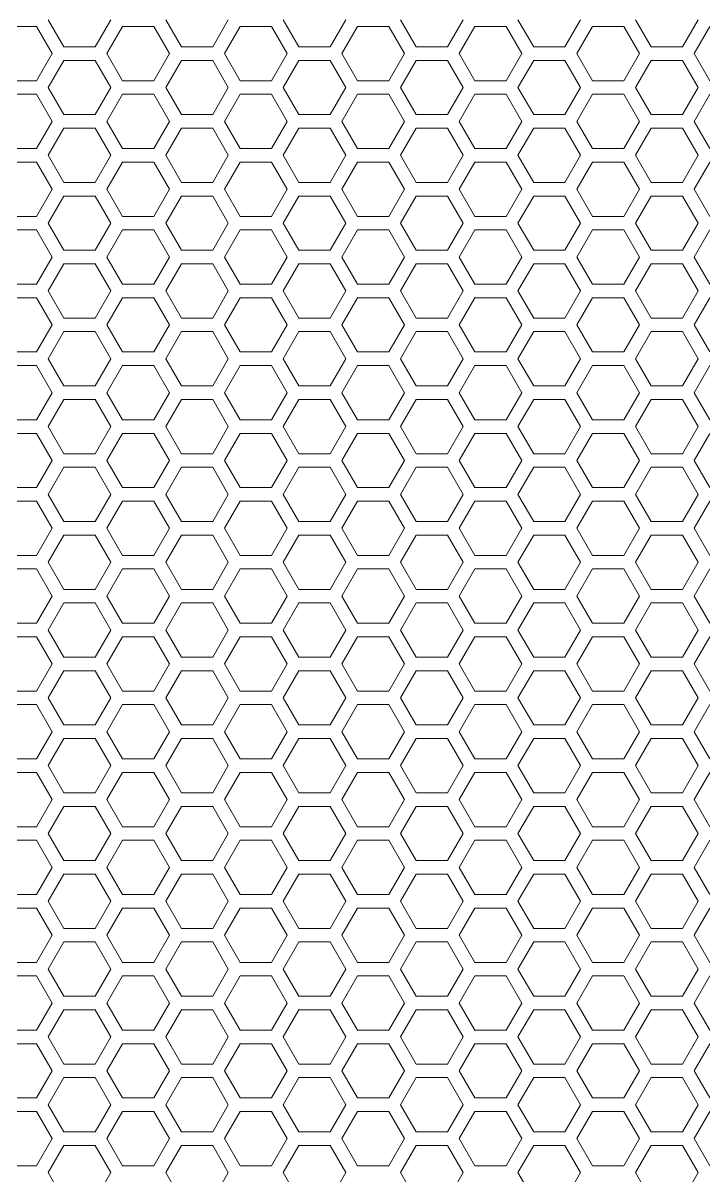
# Model space of a CAD drawing. Header units: millimetres. Extents: x 0 to 60, y -18 to 180.
# Drawn here: x 14.74 to 29.8, y 58.03 to 83.53 of the extents above; entities that cross this region are included whole.
import ezdxf

# ---------------------------------------------------------------- set-up
doc = ezdxf.new("R2010")
doc.units = ezdxf.units.MM

msp = doc.modelspace()

# ---------------------------------------------------------------- linework, layer by layer
at = {"color": 0, "lineweight": 5}
for p, q in [((15.035, 83.458), (14.342, 83.458)), ((15.381, 82.858), (15.035, 83.458)), ((15.294, 83.608), (15.641, 83.008)), ((16.334, 83.008), (16.68, 83.608)), ((16.94, 83.458), (16.593, 82.858)), ((17.633, 83.458), (16.94, 83.458)), ((17.979, 82.858), (17.633, 83.458)), ((17.892, 83.608), (18.239, 83.008)), ((18.932, 83.008), (19.278, 83.608)), ((19.538, 83.458), (19.191, 82.858)), ((20.231, 83.458), (19.538, 83.458)), ((20.577, 82.858), (20.231, 83.458)), ((20.49, 83.608), (20.837, 83.008)), ((21.53, 83.008), (21.876, 83.608)), ((22.136, 83.458), (21.789, 82.858)), ((22.829, 83.458), (22.136, 83.458)), ((23.175, 82.858), (22.829, 83.458)), ((23.088, 83.608), (23.435, 83.008)), ((24.128, 83.008), (24.474, 83.608)), ((24.734, 83.458), (24.387, 82.858)), ((25.427, 83.458), (24.734, 83.458)), ((25.773, 82.858), (25.427, 83.458)), ((25.686, 83.608), (26.033, 83.008)), ((26.726, 83.008), (27.072, 83.608)), ((27.332, 83.458), (26.985, 82.858)), ((28.025, 83.458), (27.332, 83.458)), ((28.371, 82.858), (28.025, 83.458)), ((28.284, 83.608), (28.631, 83.008)), ((29.324, 83.008), (29.67, 83.608)), ((29.93, 83.458), (29.583, 82.858)), ((15.641, 83.008), (16.334, 83.008)), ((18.239, 83.008), (18.932, 83.008)), ((20.837, 83.008), (21.53, 83.008)), ((23.435, 83.008), (24.128, 83.008)), ((26.033, 83.008), (26.726, 83.008)), ((28.631, 83.008), (29.324, 83.008)), ((15.035, 82.258), (15.381, 82.858)), ((15.641, 82.708), (15.294, 82.108)), ((16.334, 82.708), (15.641, 82.708)), ((16.68, 82.108), (16.334, 82.708)), ((16.593, 82.858), (16.94, 82.258)), ((17.633, 82.258), (17.979, 82.858)), ((18.239, 82.708), (17.892, 82.108)), ((18.932, 82.708), (18.239, 82.708)), ((19.278, 82.108), (18.932, 82.708)), ((19.191, 82.858), (19.538, 82.258)), ((20.231, 82.258), (20.577, 82.858)), ((20.837, 82.708), (20.49, 82.108)), ((21.53, 82.708), (20.837, 82.708)), ((21.876, 82.108), (21.53, 82.708)), ((21.789, 82.858), (22.136, 82.258)), ((22.829, 82.258), (23.175, 82.858)), ((23.435, 82.708), (23.088, 82.108)), ((24.128, 82.708), (23.435, 82.708)), ((24.474, 82.108), (24.128, 82.708)), ((24.387, 82.858), (24.734, 82.258)), ((25.427, 82.258), (25.773, 82.858)), ((26.033, 82.708), (25.686, 82.108)), ((26.726, 82.708), (26.033, 82.708)), ((27.072, 82.108), (26.726, 82.708)), ((26.985, 82.858), (27.332, 82.258)), ((28.025, 82.258), (28.371, 82.858)), ((28.631, 82.708), (28.284, 82.108)), ((29.324, 82.708), (28.631, 82.708)), ((29.67, 82.108), (29.324, 82.708)), ((29.583, 82.858), (29.93, 82.258)), ((14.342, 82.258), (15.035, 82.258)), ((16.94, 82.258), (17.633, 82.258)), ((19.538, 82.258), (20.231, 82.258)), ((22.136, 82.258), (22.829, 82.258)), ((24.734, 82.258), (25.427, 82.258)), ((27.332, 82.258), (28.025, 82.258)), ((15.035, 81.958), (14.342, 81.958)), ((15.381, 81.358), (15.035, 81.958)), ((15.294, 82.108), (15.641, 81.508)), ((16.334, 81.508), (16.68, 82.108)), ((16.94, 81.958), (16.593, 81.358)), ((17.633, 81.958), (16.94, 81.958)), ((17.979, 81.358), (17.633, 81.958)), ((17.892, 82.108), (18.239, 81.508)), ((18.932, 81.508), (19.278, 82.108)), ((19.538, 81.958), (19.191, 81.358)), ((20.231, 81.958), (19.538, 81.958)), ((20.577, 81.358), (20.231, 81.958)), ((20.49, 82.108), (20.837, 81.508)), ((21.53, 81.508), (21.876, 82.108)), ((22.136, 81.958), (21.789, 81.358)), ((22.829, 81.958), (22.136, 81.958)), ((23.175, 81.358), (22.829, 81.958)), ((23.088, 82.108), (23.435, 81.508)), ((24.128, 81.508), (24.474, 82.108)), ((24.734, 81.958), (24.387, 81.358)), ((25.427, 81.958), (24.734, 81.958)), ((25.773, 81.358), (25.427, 81.958)), ((25.686, 82.108), (26.033, 81.508)), ((26.726, 81.508), (27.072, 82.108)), ((27.332, 81.958), (26.985, 81.358)), ((28.025, 81.958), (27.332, 81.958)), ((28.371, 81.358), (28.025, 81.958)), ((28.284, 82.108), (28.631, 81.508)), ((29.324, 81.508), (29.67, 82.108)), ((29.93, 81.958), (29.583, 81.358)), ((15.035, 80.758), (15.381, 81.358)), ((15.641, 81.508), (16.334, 81.508)), ((16.593, 81.358), (16.94, 80.758)), ((17.633, 80.758), (17.979, 81.358)), ((18.239, 81.508), (18.932, 81.508)), ((19.191, 81.358), (19.538, 80.758)), ((20.231, 80.758), (20.577, 81.358)), ((20.837, 81.508), (21.53, 81.508)), ((21.789, 81.358), (22.136, 80.758)), ((22.829, 80.758), (23.175, 81.358)), ((23.435, 81.508), (24.128, 81.508)), ((24.387, 81.358), (24.734, 80.758)), ((25.427, 80.758), (25.773, 81.358)), ((26.033, 81.508), (26.726, 81.508)), ((26.985, 81.358), (27.332, 80.758)), ((28.025, 80.758), (28.371, 81.358)), ((28.631, 81.508), (29.324, 81.508)), ((29.583, 81.358), (29.93, 80.758)), ((15.641, 81.208), (15.294, 80.608)), ((16.334, 81.208), (15.641, 81.208)), ((16.68, 80.608), (16.334, 81.208)), ((18.239, 81.208), (17.892, 80.608)), ((18.932, 81.208), (18.239, 81.208)), ((19.278, 80.608), (18.932, 81.208)), ((20.837, 81.208), (20.49, 80.608)), ((21.53, 81.208), (20.837, 81.208)), ((21.876, 80.608), (21.53, 81.208)), ((23.435, 81.208), (23.088, 80.608)), ((24.128, 81.208), (23.435, 81.208)), ((24.474, 80.608), (24.128, 81.208)), ((26.033, 81.208), (25.686, 80.608)), ((26.726, 81.208), (26.033, 81.208)), ((27.072, 80.608), (26.726, 81.208)), ((28.631, 81.208), (28.284, 80.608)), ((29.324, 81.208), (28.631, 81.208)), ((29.67, 80.608), (29.324, 81.208)), ((14.342, 80.758), (15.035, 80.758)), ((15.294, 80.608), (15.641, 80.008)), ((16.334, 80.008), (16.68, 80.608)), ((16.94, 80.758), (17.633, 80.758)), ((17.892, 80.608), (18.239, 80.008)), ((18.932, 80.008), (19.278, 80.608)), ((19.538, 80.758), (20.231, 80.758)), ((20.49, 80.608), (20.837, 80.008)), ((21.53, 80.008), (21.876, 80.608)), ((22.136, 80.758), (22.829, 80.758)), ((23.088, 80.608), (23.435, 80.008)), ((24.128, 80.008), (24.474, 80.608)), ((24.734, 80.758), (25.427, 80.758)), ((25.686, 80.608), (26.033, 80.008)), ((26.726, 80.008), (27.072, 80.608)), ((27.332, 80.758), (28.025, 80.758)), ((28.284, 80.608), (28.631, 80.008)), ((29.324, 80.008), (29.67, 80.608)), ((15.035, 80.458), (14.342, 80.458)), ((15.381, 79.858), (15.035, 80.458)), ((16.94, 80.458), (16.593, 79.858)), ((17.633, 80.458), (16.94, 80.458)), ((17.979, 79.858), (17.633, 80.458)), ((19.538, 80.458), (19.191, 79.858)), ((20.231, 80.458), (19.538, 80.458)), ((20.577, 79.858), (20.231, 80.458)), ((22.136, 80.458), (21.789, 79.858)), ((22.829, 80.458), (22.136, 80.458)), ((23.175, 79.858), (22.829, 80.458)), ((24.734, 80.458), (24.387, 79.858)), ((25.427, 80.458), (24.734, 80.458)), ((25.773, 79.858), (25.427, 80.458)), ((27.332, 80.458), (26.985, 79.858)), ((28.025, 80.458), (27.332, 80.458)), ((28.371, 79.858), (28.025, 80.458)), ((29.93, 80.458), (29.583, 79.858)), ((15.035, 79.258), (15.381, 79.858)), ((15.641, 80.008), (16.334, 80.008)), ((16.593, 79.858), (16.94, 79.258)), ((17.633, 79.258), (17.979, 79.858)), ((18.239, 80.008), (18.932, 80.008)), ((19.191, 79.858), (19.538, 79.258)), ((20.231, 79.258), (20.577, 79.858)), ((20.837, 80.008), (21.53, 80.008)), ((21.789, 79.858), (22.136, 79.258)), ((22.829, 79.258), (23.175, 79.858)), ((23.435, 80.008), (24.128, 80.008)), ((24.387, 79.858), (24.734, 79.258)), ((25.427, 79.258), (25.773, 79.858)), ((26.033, 80.008), (26.726, 80.008)), ((26.985, 79.858), (27.332, 79.258)), ((28.025, 79.258), (28.371, 79.858)), ((28.631, 80.008), (29.324, 80.008)), ((29.583, 79.858), (29.93, 79.258)), ((15.641, 79.708), (15.294, 79.108)), ((16.334, 79.708), (15.641, 79.708)), ((16.68, 79.108), (16.334, 79.708)), ((18.239, 79.708), (17.892, 79.108)), ((18.932, 79.708), (18.239, 79.708)), ((19.278, 79.108), (18.932, 79.708)), ((20.837, 79.708), (20.49, 79.108)), ((21.53, 79.708), (20.837, 79.708)), ((21.876, 79.108), (21.53, 79.708)), ((23.435, 79.708), (23.088, 79.108)), ((24.128, 79.708), (23.435, 79.708)), ((24.474, 79.108), (24.128, 79.708)), ((26.033, 79.708), (25.686, 79.108)), ((26.726, 79.708), (26.033, 79.708)), ((27.072, 79.108), (26.726, 79.708)), ((28.631, 79.708), (28.284, 79.108)), ((29.324, 79.708), (28.631, 79.708)), ((29.67, 79.108), (29.324, 79.708)), ((14.342, 79.258), (15.035, 79.258)), ((15.294, 79.108), (15.641, 78.508)), ((16.334, 78.508), (16.68, 79.108)), ((16.94, 79.258), (17.633, 79.258)), ((17.892, 79.108), (18.239, 78.508)), ((18.932, 78.508), (19.278, 79.108)), ((19.538, 79.258), (20.231, 79.258)), ((20.49, 79.108), (20.837, 78.508)), ((21.53, 78.508), (21.876, 79.108)), ((22.136, 79.258), (22.829, 79.258)), ((23.088, 79.108), (23.435, 78.508)), ((24.128, 78.508), (24.474, 79.108)), ((24.734, 79.258), (25.427, 79.258)), ((25.686, 79.108), (26.033, 78.508)), ((26.726, 78.508), (27.072, 79.108)), ((27.332, 79.258), (28.025, 79.258)), ((28.284, 79.108), (28.631, 78.508)), ((29.324, 78.508), (29.67, 79.108)), ((15.035, 78.958), (14.342, 78.958)), ((15.381, 78.358), (15.035, 78.958)), ((16.94, 78.958), (16.593, 78.358)), ((17.633, 78.958), (16.94, 78.958)), ((17.979, 78.358), (17.633, 78.958)), ((19.538, 78.958), (19.191, 78.358)), ((20.231, 78.958), (19.538, 78.958)), ((20.577, 78.358), (20.231, 78.958)), ((22.136, 78.958), (21.789, 78.358)), ((22.829, 78.958), (22.136, 78.958)), ((23.175, 78.358), (22.829, 78.958)), ((24.734, 78.958), (24.387, 78.358)), ((25.427, 78.958), (24.734, 78.958)), ((25.773, 78.358), (25.427, 78.958)), ((27.332, 78.958), (26.985, 78.358)), ((28.025, 78.958), (27.332, 78.958)), ((28.371, 78.358), (28.025, 78.958)), ((29.93, 78.958), (29.583, 78.358)), ((15.035, 77.758), (15.381, 78.358)), ((15.641, 78.508), (16.334, 78.508)), ((16.593, 78.358), (16.94, 77.758)), ((17.633, 77.758), (17.979, 78.358)), ((18.239, 78.508), (18.932, 78.508)), ((19.191, 78.358), (19.538, 77.758)), ((20.231, 77.758), (20.577, 78.358)), ((20.837, 78.508), (21.53, 78.508)), ((21.789, 78.358), (22.136, 77.758)), ((22.829, 77.758), (23.175, 78.358)), ((23.435, 78.508), (24.128, 78.508)), ((24.387, 78.358), (24.734, 77.758)), ((25.427, 77.758), (25.773, 78.358)), ((26.033, 78.508), (26.726, 78.508)), ((26.985, 78.358), (27.332, 77.758)), ((28.025, 77.758), (28.371, 78.358)), ((28.631, 78.508), (29.324, 78.508)), ((29.583, 78.358), (29.93, 77.758)), ((15.641, 78.208), (15.294, 77.608)), ((16.334, 78.208), (15.641, 78.208)), ((16.68, 77.608), (16.334, 78.208)), ((18.239, 78.208), (17.892, 77.608)), ((18.932, 78.208), (18.239, 78.208)), ((19.278, 77.608), (18.932, 78.208)), ((20.837, 78.208), (20.49, 77.608)), ((21.53, 78.208), (20.837, 78.208)), ((21.876, 77.608), (21.53, 78.208)), ((23.435, 78.208), (23.088, 77.608)), ((24.128, 78.208), (23.435, 78.208)), ((24.474, 77.608), (24.128, 78.208)), ((26.033, 78.208), (25.686, 77.608)), ((26.726, 78.208), (26.033, 78.208)), ((27.072, 77.608), (26.726, 78.208)), ((28.631, 78.208), (28.284, 77.608)), ((29.324, 78.208), (28.631, 78.208)), ((29.67, 77.608), (29.324, 78.208)), ((14.342, 77.758), (15.035, 77.758)), ((15.294, 77.608), (15.641, 77.008)), ((16.334, 77.008), (16.68, 77.608)), ((16.94, 77.758), (17.633, 77.758)), ((17.892, 77.608), (18.239, 77.008)), ((18.932, 77.008), (19.278, 77.608)), ((19.538, 77.758), (20.231, 77.758)), ((20.49, 77.608), (20.837, 77.008)), ((21.53, 77.008), (21.876, 77.608)), ((22.136, 77.758), (22.829, 77.758)), ((23.088, 77.608), (23.435, 77.008)), ((24.128, 77.008), (24.474, 77.608)), ((24.734, 77.758), (25.427, 77.758)), ((25.686, 77.608), (26.033, 77.008)), ((26.726, 77.008), (27.072, 77.608)), ((27.332, 77.758), (28.025, 77.758)), ((28.284, 77.608), (28.631, 77.008)), ((29.324, 77.008), (29.67, 77.608)), ((15.035, 77.458), (14.342, 77.458)), ((15.381, 76.858), (15.035, 77.458)), ((16.94, 77.458), (16.593, 76.858)), ((17.633, 77.458), (16.94, 77.458)), ((17.979, 76.858), (17.633, 77.458)), ((19.538, 77.458), (19.191, 76.858)), ((20.231, 77.458), (19.538, 77.458)), ((20.577, 76.858), (20.231, 77.458)), ((22.136, 77.458), (21.789, 76.858)), ((22.829, 77.458), (22.136, 77.458)), ((23.175, 76.858), (22.829, 77.458)), ((24.734, 77.458), (24.387, 76.858)), ((25.427, 77.458), (24.734, 77.458)), ((25.773, 76.858), (25.427, 77.458)), ((27.332, 77.458), (26.985, 76.858)), ((28.025, 77.458), (27.332, 77.458)), ((28.371, 76.858), (28.025, 77.458)), ((29.93, 77.458), (29.583, 76.858)), ((15.035, 76.258), (15.381, 76.858)), ((15.641, 77.008), (16.334, 77.008)), ((16.593, 76.858), (16.94, 76.258)), ((17.633, 76.258), (17.979, 76.858)), ((18.239, 77.008), (18.932, 77.008)), ((19.191, 76.858), (19.538, 76.258)), ((20.231, 76.258), (20.577, 76.858)), ((20.837, 77.008), (21.53, 77.008)), ((21.789, 76.858), (22.136, 76.258)), ((22.829, 76.258), (23.175, 76.858)), ((23.435, 77.008), (24.128, 77.008)), ((24.387, 76.858), (24.734, 76.258)), ((25.427, 76.258), (25.773, 76.858)), ((26.033, 77.008), (26.726, 77.008)), ((26.985, 76.858), (27.332, 76.258)), ((28.025, 76.258), (28.371, 76.858)), ((28.631, 77.008), (29.324, 77.008)), ((29.583, 76.858), (29.93, 76.258)), ((15.641, 76.708), (15.294, 76.108)), ((16.334, 76.708), (15.641, 76.708)), ((16.68, 76.108), (16.334, 76.708)), ((18.239, 76.708), (17.892, 76.108)), ((18.932, 76.708), (18.239, 76.708)), ((19.278, 76.108), (18.932, 76.708)), ((20.837, 76.708), (20.49, 76.108)), ((21.53, 76.708), (20.837, 76.708)), ((21.876, 76.108), (21.53, 76.708)), ((23.435, 76.708), (23.088, 76.108)), ((24.128, 76.708), (23.435, 76.708)), ((24.474, 76.108), (24.128, 76.708)), ((26.033, 76.708), (25.686, 76.108)), ((26.726, 76.708), (26.033, 76.708)), ((27.072, 76.108), (26.726, 76.708)), ((28.631, 76.708), (28.284, 76.108)), ((29.324, 76.708), (28.631, 76.708)), ((29.67, 76.108), (29.324, 76.708)), ((14.342, 76.258), (15.035, 76.258)), ((16.94, 76.258), (17.633, 76.258)), ((19.538, 76.258), (20.231, 76.258)), ((22.136, 76.258), (22.829, 76.258)), ((24.734, 76.258), (25.427, 76.258)), ((27.332, 76.258), (28.025, 76.258)), ((15.294, 76.108), (15.641, 75.508)), ((16.334, 75.508), (16.68, 76.108)), ((17.892, 76.108), (18.239, 75.508)), ((18.932, 75.508), (19.278, 76.108)), ((20.49, 76.108), (20.837, 75.508)), ((21.53, 75.508), (21.876, 76.108)), ((23.088, 76.108), (23.435, 75.508)), ((24.128, 75.508), (24.474, 76.108)), ((25.686, 76.108), (26.033, 75.508)), ((26.726, 75.508), (27.072, 76.108)), ((28.284, 76.108), (28.631, 75.508)), ((29.324, 75.508), (29.67, 76.108)), ((15.035, 75.958), (14.342, 75.958)), ((15.381, 75.358), (15.035, 75.958)), ((16.94, 75.958), (16.593, 75.358)), ((17.633, 75.958), (16.94, 75.958)), ((17.979, 75.358), (17.633, 75.958)), ((19.538, 75.958), (19.191, 75.358)), ((20.231, 75.958), (19.538, 75.958)), ((20.577, 75.358), (20.231, 75.958)), ((22.136, 75.958), (21.789, 75.358)), ((22.829, 75.958), (22.136, 75.958)), ((23.175, 75.358), (22.829, 75.958)), ((24.734, 75.958), (24.387, 75.358)), ((25.427, 75.958), (24.734, 75.958)), ((25.773, 75.358), (25.427, 75.958)), ((27.332, 75.958), (26.985, 75.358)), ((28.025, 75.958), (27.332, 75.958)), ((28.371, 75.358), (28.025, 75.958)), ((29.93, 75.958), (29.583, 75.358)), ((15.641, 75.508), (16.334, 75.508)), ((18.239, 75.508), (18.932, 75.508)), ((20.837, 75.508), (21.53, 75.508)), ((23.435, 75.508), (24.128, 75.508)), ((26.033, 75.508), (26.726, 75.508)), ((28.631, 75.508), (29.324, 75.508)), ((15.035, 74.758), (15.381, 75.358)), ((16.593, 75.358), (16.94, 74.758)), ((17.633, 74.758), (17.979, 75.358)), ((19.191, 75.358), (19.538, 74.758)), ((20.231, 74.758), (20.577, 75.358)), ((21.789, 75.358), (22.136, 74.758)), ((22.829, 74.758), (23.175, 75.358)), ((24.387, 75.358), (24.734, 74.758)), ((25.427, 74.758), (25.773, 75.358)), ((26.985, 75.358), (27.332, 74.758)), ((28.025, 74.758), (28.371, 75.358)), ((29.583, 75.358), (29.93, 74.758)), ((15.641, 75.208), (15.294, 74.608)), ((16.334, 75.208), (15.641, 75.208)), ((16.68, 74.608), (16.334, 75.208)), ((18.239, 75.208), (17.892, 74.608)), ((18.932, 75.208), (18.239, 75.208)), ((19.278, 74.608), (18.932, 75.208)), ((20.837, 75.208), (20.49, 74.608)), ((21.53, 75.208), (20.837, 75.208)), ((21.876, 74.608), (21.53, 75.208)), ((23.435, 75.208), (23.088, 74.608)), ((24.128, 75.208), (23.435, 75.208)), ((24.474, 74.608), (24.128, 75.208)), ((26.033, 75.208), (25.686, 74.608)), ((26.726, 75.208), (26.033, 75.208)), ((27.072, 74.608), (26.726, 75.208)), ((28.631, 75.208), (28.284, 74.608)), ((29.324, 75.208), (28.631, 75.208)), ((29.67, 74.608), (29.324, 75.208)), ((14.342, 74.758), (15.035, 74.758)), ((16.94, 74.758), (17.633, 74.758)), ((19.538, 74.758), (20.231, 74.758)), ((22.136, 74.758), (22.829, 74.758)), ((24.734, 74.758), (25.427, 74.758)), ((27.332, 74.758), (28.025, 74.758)), ((15.294, 74.608), (15.641, 74.008)), ((16.334, 74.008), (16.68, 74.608)), ((17.892, 74.608), (18.239, 74.008)), ((18.932, 74.008), (19.278, 74.608)), ((20.49, 74.608), (20.837, 74.008)), ((21.53, 74.008), (21.876, 74.608)), ((23.088, 74.608), (23.435, 74.008)), ((24.128, 74.008), (24.474, 74.608)), ((25.686, 74.608), (26.033, 74.008)), ((26.726, 74.008), (27.072, 74.608)), ((28.284, 74.608), (28.631, 74.008)), ((29.324, 74.008), (29.67, 74.608)), ((15.035, 74.458), (14.342, 74.458)), ((15.381, 73.858), (15.035, 74.458)), ((16.94, 74.458), (16.593, 73.858)), ((17.633, 74.458), (16.94, 74.458)), ((17.979, 73.858), (17.633, 74.458)), ((19.538, 74.458), (19.191, 73.858)), ((20.231, 74.458), (19.538, 74.458)), ((20.577, 73.858), (20.231, 74.458)), ((22.136, 74.458), (21.789, 73.858)), ((22.829, 74.458), (22.136, 74.458)), ((23.175, 73.858), (22.829, 74.458)), ((24.734, 74.458), (24.387, 73.858)), ((25.427, 74.458), (24.734, 74.458)), ((25.773, 73.858), (25.427, 74.458)), ((27.332, 74.458), (26.985, 73.858)), ((28.025, 74.458), (27.332, 74.458)), ((28.371, 73.858), (28.025, 74.458)), ((29.93, 74.458), (29.583, 73.858)), ((15.641, 74.008), (16.334, 74.008)), ((18.239, 74.008), (18.932, 74.008)), ((20.837, 74.008), (21.53, 74.008)), ((23.435, 74.008), (24.128, 74.008)), ((26.033, 74.008), (26.726, 74.008)), ((28.631, 74.008), (29.324, 74.008)), ((15.035, 73.258), (15.381, 73.858)), ((15.641, 73.708), (15.294, 73.108)), ((16.334, 73.708), (15.641, 73.708)), ((16.68, 73.108), (16.334, 73.708)), ((16.593, 73.858), (16.94, 73.258)), ((17.633, 73.258), (17.979, 73.858)), ((18.239, 73.708), (17.892, 73.108)), ((18.932, 73.708), (18.239, 73.708)), ((19.278, 73.108), (18.932, 73.708)), ((19.191, 73.858), (19.538, 73.258)), ((20.231, 73.258), (20.577, 73.858)), ((20.837, 73.708), (20.49, 73.108)), ((21.53, 73.708), (20.837, 73.708)), ((21.876, 73.108), (21.53, 73.708)), ((21.789, 73.858), (22.136, 73.258)), ((22.829, 73.258), (23.175, 73.858)), ((23.435, 73.708), (23.088, 73.108)), ((24.128, 73.708), (23.435, 73.708)), ((24.474, 73.108), (24.128, 73.708)), ((24.387, 73.858), (24.734, 73.258)), ((25.427, 73.258), (25.773, 73.858)), ((26.033, 73.708), (25.686, 73.108)), ((26.726, 73.708), (26.033, 73.708)), ((27.072, 73.108), (26.726, 73.708)), ((26.985, 73.858), (27.332, 73.258)), ((28.025, 73.258), (28.371, 73.858)), ((28.631, 73.708), (28.284, 73.108)), ((29.324, 73.708), (28.631, 73.708)), ((29.67, 73.108), (29.324, 73.708)), ((29.583, 73.858), (29.93, 73.258)), ((14.342, 73.258), (15.035, 73.258)), ((16.94, 73.258), (17.633, 73.258)), ((19.538, 73.258), (20.231, 73.258)), ((22.136, 73.258), (22.829, 73.258)), ((24.734, 73.258), (25.427, 73.258)), ((27.332, 73.258), (28.025, 73.258)), ((15.035, 72.958), (14.342, 72.958)), ((15.381, 72.358), (15.035, 72.958)), ((15.294, 73.108), (15.641, 72.508)), ((16.334, 72.508), (16.68, 73.108)), ((16.94, 72.958), (16.593, 72.358)), ((17.633, 72.958), (16.94, 72.958)), ((17.979, 72.358), (17.633, 72.958)), ((17.892, 73.108), (18.239, 72.508)), ((18.932, 72.508), (19.278, 73.108)), ((19.538, 72.958), (19.191, 72.358)), ((20.231, 72.958), (19.538, 72.958)), ((20.577, 72.358), (20.231, 72.958)), ((20.49, 73.108), (20.837, 72.508)), ((21.53, 72.508), (21.876, 73.108)), ((22.136, 72.958), (21.789, 72.358)), ((22.829, 72.958), (22.136, 72.958)), ((23.175, 72.358), (22.829, 72.958)), ((23.088, 73.108), (23.435, 72.508)), ((24.128, 72.508), (24.474, 73.108)), ((24.734, 72.958), (24.387, 72.358)), ((25.427, 72.958), (24.734, 72.958)), ((25.773, 72.358), (25.427, 72.958)), ((25.686, 73.108), (26.033, 72.508)), ((26.726, 72.508), (27.072, 73.108)), ((27.332, 72.958), (26.985, 72.358)), ((28.025, 72.958), (27.332, 72.958)), ((28.371, 72.358), (28.025, 72.958)), ((28.284, 73.108), (28.631, 72.508)), ((29.324, 72.508), (29.67, 73.108)), ((29.93, 72.958), (29.583, 72.358)), ((15.641, 72.508), (16.334, 72.508)), ((18.239, 72.508), (18.932, 72.508)), ((20.837, 72.508), (21.53, 72.508)), ((23.435, 72.508), (24.128, 72.508)), ((26.033, 72.508), (26.726, 72.508)), ((28.631, 72.508), (29.324, 72.508)), ((15.035, 71.758), (15.381, 72.358)), ((15.641, 72.208), (15.294, 71.608)), ((16.334, 72.208), (15.641, 72.208)), ((16.68, 71.608), (16.334, 72.208)), ((16.593, 72.358), (16.94, 71.758)), ((17.633, 71.758), (17.979, 72.358)), ((18.239, 72.208), (17.892, 71.608)), ((18.932, 72.208), (18.239, 72.208)), ((19.278, 71.608), (18.932, 72.208)), ((19.191, 72.358), (19.538, 71.758)), ((20.231, 71.758), (20.577, 72.358)), ((20.837, 72.208), (20.49, 71.608)), ((21.53, 72.208), (20.837, 72.208)), ((21.876, 71.608), (21.53, 72.208)), ((21.789, 72.358), (22.136, 71.758)), ((22.829, 71.758), (23.175, 72.358)), ((23.435, 72.208), (23.088, 71.608)), ((24.128, 72.208), (23.435, 72.208)), ((24.474, 71.608), (24.128, 72.208)), ((24.387, 72.358), (24.734, 71.758)), ((25.427, 71.758), (25.773, 72.358)), ((26.033, 72.208), (25.686, 71.608)), ((26.726, 72.208), (26.033, 72.208)), ((27.072, 71.608), (26.726, 72.208)), ((26.985, 72.358), (27.332, 71.758)), ((28.025, 71.758), (28.371, 72.358)), ((28.631, 72.208), (28.284, 71.608)), ((29.324, 72.208), (28.631, 72.208)), ((29.67, 71.608), (29.324, 72.208)), ((29.583, 72.358), (29.93, 71.758)), ((14.342, 71.758), (15.035, 71.758)), ((16.94, 71.758), (17.633, 71.758)), ((19.538, 71.758), (20.231, 71.758)), ((22.136, 71.758), (22.829, 71.758)), ((24.734, 71.758), (25.427, 71.758)), ((27.332, 71.758), (28.025, 71.758)), ((15.035, 71.458), (14.342, 71.458)), ((15.381, 70.858), (15.035, 71.458)), ((15.294, 71.608), (15.641, 71.008)), ((16.334, 71.008), (16.68, 71.608)), ((16.94, 71.458), (16.593, 70.858)), ((17.633, 71.458), (16.94, 71.458)), ((17.979, 70.858), (17.633, 71.458)), ((17.892, 71.608), (18.239, 71.008)), ((18.932, 71.008), (19.278, 71.608)), ((19.538, 71.458), (19.191, 70.858)), ((20.231, 71.458), (19.538, 71.458)), ((20.577, 70.858), (20.231, 71.458)), ((20.49, 71.608), (20.837, 71.008)), ((21.53, 71.008), (21.876, 71.608)), ((22.136, 71.458), (21.789, 70.858)), ((22.829, 71.458), (22.136, 71.458)), ((23.175, 70.858), (22.829, 71.458)), ((23.088, 71.608), (23.435, 71.008)), ((24.128, 71.008), (24.474, 71.608)), ((24.734, 71.458), (24.387, 70.858)), ((25.427, 71.458), (24.734, 71.458)), ((25.773, 70.858), (25.427, 71.458)), ((25.686, 71.608), (26.033, 71.008)), ((26.726, 71.008), (27.072, 71.608)), ((27.332, 71.458), (26.985, 70.858)), ((28.025, 71.458), (27.332, 71.458)), ((28.371, 70.858), (28.025, 71.458)), ((28.284, 71.608), (28.631, 71.008)), ((29.324, 71.008), (29.67, 71.608)), ((29.93, 71.458), (29.583, 70.858)), ((15.641, 71.008), (16.334, 71.008)), ((18.239, 71.008), (18.932, 71.008)), ((20.837, 71.008), (21.53, 71.008)), ((23.435, 71.008), (24.128, 71.008)), ((26.033, 71.008), (26.726, 71.008)), ((28.631, 71.008), (29.324, 71.008)), ((15.035, 70.258), (15.381, 70.858)), ((15.641, 70.708), (15.294, 70.108)), ((16.334, 70.708), (15.641, 70.708)), ((16.68, 70.108), (16.334, 70.708)), ((16.593, 70.858), (16.94, 70.258)), ((17.633, 70.258), (17.979, 70.858)), ((18.239, 70.708), (17.892, 70.108)), ((18.932, 70.708), (18.239, 70.708)), ((19.278, 70.108), (18.932, 70.708)), ((19.191, 70.858), (19.538, 70.258)), ((20.231, 70.258), (20.577, 70.858)), ((20.837, 70.708), (20.49, 70.108)), ((21.53, 70.708), (20.837, 70.708)), ((21.876, 70.108), (21.53, 70.708)), ((21.789, 70.858), (22.136, 70.258)), ((22.829, 70.258), (23.175, 70.858)), ((23.435, 70.708), (23.088, 70.108)), ((24.128, 70.708), (23.435, 70.708)), ((24.474, 70.108), (24.128, 70.708)), ((24.387, 70.858), (24.734, 70.258)), ((25.427, 70.258), (25.773, 70.858)), ((26.033, 70.708), (25.686, 70.108)), ((26.726, 70.708), (26.033, 70.708)), ((27.072, 70.108), (26.726, 70.708)), ((26.985, 70.858), (27.332, 70.258)), ((28.025, 70.258), (28.371, 70.858)), ((28.631, 70.708), (28.284, 70.108)), ((29.324, 70.708), (28.631, 70.708)), ((29.67, 70.108), (29.324, 70.708)), ((29.583, 70.858), (29.93, 70.258)), ((14.342, 70.258), (15.035, 70.258)), ((16.94, 70.258), (17.633, 70.258)), ((19.538, 70.258), (20.231, 70.258)), ((22.136, 70.258), (22.829, 70.258)), ((24.734, 70.258), (25.427, 70.258)), ((27.332, 70.258), (28.025, 70.258)), ((15.035, 69.958), (14.342, 69.958)), ((15.381, 69.358), (15.035, 69.958)), ((15.294, 70.108), (15.641, 69.508)), ((16.334, 69.508), (16.68, 70.108)), ((16.94, 69.958), (16.593, 69.358)), ((17.633, 69.958), (16.94, 69.958)), ((17.979, 69.358), (17.633, 69.958)), ((17.892, 70.108), (18.239, 69.508)), ((18.932, 69.508), (19.278, 70.108)), ((19.538, 69.958), (19.191, 69.358)), ((20.231, 69.958), (19.538, 69.958)), ((20.577, 69.358), (20.231, 69.958)), ((20.49, 70.108), (20.837, 69.508)), ((21.53, 69.508), (21.876, 70.108)), ((22.136, 69.958), (21.789, 69.358)), ((22.829, 69.958), (22.136, 69.958)), ((23.175, 69.358), (22.829, 69.958)), ((23.088, 70.108), (23.435, 69.508)), ((24.128, 69.508), (24.474, 70.108)), ((24.734, 69.958), (24.387, 69.358)), ((25.427, 69.958), (24.734, 69.958)), ((25.773, 69.358), (25.427, 69.958)), ((25.686, 70.108), (26.033, 69.508)), ((26.726, 69.508), (27.072, 70.108)), ((27.332, 69.958), (26.985, 69.358)), ((28.025, 69.958), (27.332, 69.958)), ((28.371, 69.358), (28.025, 69.958)), ((28.284, 70.108), (28.631, 69.508)), ((29.324, 69.508), (29.67, 70.108)), ((29.93, 69.958), (29.583, 69.358)), ((15.641, 69.508), (16.334, 69.508)), ((18.239, 69.508), (18.932, 69.508)), ((20.837, 69.508), (21.53, 69.508)), ((23.435, 69.508), (24.128, 69.508)), ((26.033, 69.508), (26.726, 69.508)), ((28.631, 69.508), (29.324, 69.508)), ((15.035, 68.758), (15.381, 69.358)), ((15.641, 69.208), (15.294, 68.608)), ((16.334, 69.208), (15.641, 69.208)), ((16.68, 68.608), (16.334, 69.208)), ((16.593, 69.358), (16.94, 68.758)), ((17.633, 68.758), (17.979, 69.358)), ((18.239, 69.208), (17.892, 68.608)), ((18.932, 69.208), (18.239, 69.208)), ((19.278, 68.608), (18.932, 69.208)), ((19.191, 69.358), (19.538, 68.758)), ((20.231, 68.758), (20.577, 69.358)), ((20.837, 69.208), (20.49, 68.608)), ((21.53, 69.208), (20.837, 69.208)), ((21.876, 68.608), (21.53, 69.208)), ((21.789, 69.358), (22.136, 68.758)), ((22.829, 68.758), (23.175, 69.358)), ((23.435, 69.208), (23.088, 68.608)), ((24.128, 69.208), (23.435, 69.208)), ((24.474, 68.608), (24.128, 69.208)), ((24.387, 69.358), (24.734, 68.758)), ((25.427, 68.758), (25.773, 69.358)), ((26.033, 69.208), (25.686, 68.608)), ((26.726, 69.208), (26.033, 69.208)), ((27.072, 68.608), (26.726, 69.208)), ((26.985, 69.358), (27.332, 68.758)), ((28.025, 68.758), (28.371, 69.358)), ((28.631, 69.208), (28.284, 68.608)), ((29.324, 69.208), (28.631, 69.208)), ((29.67, 68.608), (29.324, 69.208)), ((29.583, 69.358), (29.93, 68.758)), ((14.342, 68.758), (15.035, 68.758)), ((15.294, 68.608), (15.641, 68.008)), ((16.334, 68.008), (16.68, 68.608)), ((16.94, 68.758), (17.633, 68.758)), ((17.892, 68.608), (18.239, 68.008)), ((18.932, 68.008), (19.278, 68.608)), ((19.538, 68.758), (20.231, 68.758)), ((20.49, 68.608), (20.837, 68.008)), ((21.53, 68.008), (21.876, 68.608)), ((22.136, 68.758), (22.829, 68.758)), ((23.088, 68.608), (23.435, 68.008)), ((24.128, 68.008), (24.474, 68.608)), ((24.734, 68.758), (25.427, 68.758)), ((25.686, 68.608), (26.033, 68.008)), ((26.726, 68.008), (27.072, 68.608)), ((27.332, 68.758), (28.025, 68.758)), ((28.284, 68.608), (28.631, 68.008)), ((29.324, 68.008), (29.67, 68.608)), ((15.035, 68.458), (14.342, 68.458)), ((15.381, 67.858), (15.035, 68.458)), ((16.94, 68.458), (16.593, 67.858)), ((17.633, 68.458), (16.94, 68.458)), ((17.979, 67.858), (17.633, 68.458)), ((19.538, 68.458), (19.191, 67.858)), ((20.231, 68.458), (19.538, 68.458)), ((20.577, 67.858), (20.231, 68.458)), ((22.136, 68.458), (21.789, 67.858)), ((22.829, 68.458), (22.136, 68.458)), ((23.175, 67.858), (22.829, 68.458)), ((24.734, 68.458), (24.387, 67.858)), ((25.427, 68.458), (24.734, 68.458)), ((25.773, 67.858), (25.427, 68.458)), ((27.332, 68.458), (26.985, 67.858)), ((28.025, 68.458), (27.332, 68.458)), ((28.371, 67.858), (28.025, 68.458)), ((29.93, 68.458), (29.583, 67.858)), ((15.035, 67.258), (15.381, 67.858)), ((15.641, 68.008), (16.334, 68.008)), ((16.593, 67.858), (16.94, 67.258)), ((17.633, 67.258), (17.979, 67.858)), ((18.239, 68.008), (18.932, 68.008)), ((19.191, 67.858), (19.538, 67.258)), ((20.231, 67.258), (20.577, 67.858)), ((20.837, 68.008), (21.53, 68.008)), ((21.789, 67.858), (22.136, 67.258)), ((22.829, 67.258), (23.175, 67.858)), ((23.435, 68.008), (24.128, 68.008)), ((24.387, 67.858), (24.734, 67.258)), ((25.427, 67.258), (25.773, 67.858)), ((26.033, 68.008), (26.726, 68.008)), ((26.985, 67.858), (27.332, 67.258)), ((28.025, 67.258), (28.371, 67.858)), ((28.631, 68.008), (29.324, 68.008)), ((29.583, 67.858), (29.93, 67.258)), ((15.641, 67.708), (15.294, 67.108)), ((16.334, 67.708), (15.641, 67.708)), ((16.68, 67.108), (16.334, 67.708)), ((18.239, 67.708), (17.892, 67.108)), ((18.932, 67.708), (18.239, 67.708)), ((19.278, 67.108), (18.932, 67.708)), ((20.837, 67.708), (20.49, 67.108)), ((21.53, 67.708), (20.837, 67.708)), ((21.876, 67.108), (21.53, 67.708)), ((23.435, 67.708), (23.088, 67.108)), ((24.128, 67.708), (23.435, 67.708)), ((24.474, 67.108), (24.128, 67.708)), ((26.033, 67.708), (25.686, 67.108)), ((26.726, 67.708), (26.033, 67.708)), ((27.072, 67.108), (26.726, 67.708)), ((28.631, 67.708), (28.284, 67.108)), ((29.324, 67.708), (28.631, 67.708)), ((29.67, 67.108), (29.324, 67.708)), ((14.342, 67.258), (15.035, 67.258)), ((15.294, 67.108), (15.641, 66.508)), ((16.334, 66.508), (16.68, 67.108)), ((16.94, 67.258), (17.633, 67.258)), ((17.892, 67.108), (18.239, 66.508)), ((18.932, 66.508), (19.278, 67.108)), ((19.538, 67.258), (20.231, 67.258)), ((20.49, 67.108), (20.837, 66.508)), ((21.53, 66.508), (21.876, 67.108)), ((22.136, 67.258), (22.829, 67.258)), ((23.088, 67.108), (23.435, 66.508)), ((24.128, 66.508), (24.474, 67.108)), ((24.734, 67.258), (25.427, 67.258)), ((25.686, 67.108), (26.033, 66.508)), ((26.726, 66.508), (27.072, 67.108)), ((27.332, 67.258), (28.025, 67.258)), ((28.284, 67.108), (28.631, 66.508)), ((29.324, 66.508), (29.67, 67.108)), ((15.035, 66.958), (14.342, 66.958)), ((15.381, 66.358), (15.035, 66.958)), ((16.94, 66.958), (16.593, 66.358)), ((17.633, 66.958), (16.94, 66.958)), ((17.979, 66.358), (17.633, 66.958)), ((19.538, 66.958), (19.191, 66.358)), ((20.231, 66.958), (19.538, 66.958)), ((20.577, 66.358), (20.231, 66.958)), ((22.136, 66.958), (21.789, 66.358)), ((22.829, 66.958), (22.136, 66.958)), ((23.175, 66.358), (22.829, 66.958)), ((24.734, 66.958), (24.387, 66.358)), ((25.427, 66.958), (24.734, 66.958)), ((25.773, 66.358), (25.427, 66.958)), ((27.332, 66.958), (26.985, 66.358)), ((28.025, 66.958), (27.332, 66.958)), ((28.371, 66.358), (28.025, 66.958)), ((29.93, 66.958), (29.583, 66.358)), ((15.035, 65.758), (15.381, 66.358)), ((15.641, 66.508), (16.334, 66.508)), ((16.593, 66.358), (16.94, 65.758)), ((17.633, 65.758), (17.979, 66.358)), ((18.239, 66.508), (18.932, 66.508)), ((19.191, 66.358), (19.538, 65.758)), ((20.231, 65.758), (20.577, 66.358)), ((20.837, 66.508), (21.53, 66.508)), ((21.789, 66.358), (22.136, 65.758)), ((22.829, 65.758), (23.175, 66.358)), ((23.435, 66.508), (24.128, 66.508)), ((24.387, 66.358), (24.734, 65.758)), ((25.427, 65.758), (25.773, 66.358)), ((26.033, 66.508), (26.726, 66.508)), ((26.985, 66.358), (27.332, 65.758)), ((28.025, 65.758), (28.371, 66.358)), ((28.631, 66.508), (29.324, 66.508)), ((29.583, 66.358), (29.93, 65.758)), ((15.641, 66.208), (15.294, 65.608)), ((16.334, 66.208), (15.641, 66.208)), ((16.68, 65.608), (16.334, 66.208)), ((18.239, 66.208), (17.892, 65.608)), ((18.932, 66.208), (18.239, 66.208)), ((19.278, 65.608), (18.932, 66.208)), ((20.837, 66.208), (20.49, 65.608)), ((21.53, 66.208), (20.837, 66.208)), ((21.876, 65.608), (21.53, 66.208)), ((23.435, 66.208), (23.088, 65.608)), ((24.128, 66.208), (23.435, 66.208)), ((24.474, 65.608), (24.128, 66.208)), ((26.033, 66.208), (25.686, 65.608)), ((26.726, 66.208), (26.033, 66.208)), ((27.072, 65.608), (26.726, 66.208)), ((28.631, 66.208), (28.284, 65.608)), ((29.324, 66.208), (28.631, 66.208)), ((29.67, 65.608), (29.324, 66.208)), ((14.342, 65.758), (15.035, 65.758)), ((15.294, 65.608), (15.641, 65.008)), ((16.334, 65.008), (16.68, 65.608)), ((16.94, 65.758), (17.633, 65.758)), ((17.892, 65.608), (18.239, 65.008)), ((18.932, 65.008), (19.278, 65.608)), ((19.538, 65.758), (20.231, 65.758)), ((20.49, 65.608), (20.837, 65.008)), ((21.53, 65.008), (21.876, 65.608)), ((22.136, 65.758), (22.829, 65.758)), ((23.088, 65.608), (23.435, 65.008)), ((24.128, 65.008), (24.474, 65.608)), ((24.734, 65.758), (25.427, 65.758)), ((25.686, 65.608), (26.033, 65.008)), ((26.726, 65.008), (27.072, 65.608)), ((27.332, 65.758), (28.025, 65.758)), ((28.284, 65.608), (28.631, 65.008)), ((29.324, 65.008), (29.67, 65.608)), ((15.035, 65.458), (14.342, 65.458)), ((15.381, 64.858), (15.035, 65.458)), ((16.94, 65.458), (16.593, 64.858)), ((17.633, 65.458), (16.94, 65.458)), ((17.979, 64.858), (17.633, 65.458)), ((19.538, 65.458), (19.191, 64.858)), ((20.231, 65.458), (19.538, 65.458)), ((20.577, 64.858), (20.231, 65.458)), ((22.136, 65.458), (21.789, 64.858)), ((22.829, 65.458), (22.136, 65.458)), ((23.175, 64.858), (22.829, 65.458)), ((24.734, 65.458), (24.387, 64.858)), ((25.427, 65.458), (24.734, 65.458)), ((25.773, 64.858), (25.427, 65.458)), ((27.332, 65.458), (26.985, 64.858)), ((28.025, 65.458), (27.332, 65.458)), ((28.371, 64.858), (28.025, 65.458)), ((29.93, 65.458), (29.583, 64.858)), ((15.035, 64.258), (15.381, 64.858)), ((15.641, 65.008), (16.334, 65.008)), ((16.593, 64.858), (16.94, 64.258)), ((17.633, 64.258), (17.979, 64.858)), ((18.239, 65.008), (18.932, 65.008)), ((19.191, 64.858), (19.538, 64.258)), ((20.231, 64.258), (20.577, 64.858)), ((20.837, 65.008), (21.53, 65.008)), ((21.789, 64.858), (22.136, 64.258)), ((22.829, 64.258), (23.175, 64.858)), ((23.435, 65.008), (24.128, 65.008)), ((24.387, 64.858), (24.734, 64.258)), ((25.427, 64.258), (25.773, 64.858)), ((26.033, 65.008), (26.726, 65.008)), ((26.985, 64.858), (27.332, 64.258)), ((28.025, 64.258), (28.371, 64.858)), ((28.631, 65.008), (29.324, 65.008)), ((29.583, 64.858), (29.93, 64.258)), ((15.641, 64.708), (15.294, 64.108)), ((16.334, 64.708), (15.641, 64.708)), ((16.68, 64.108), (16.334, 64.708)), ((18.239, 64.708), (17.892, 64.108)), ((18.932, 64.708), (18.239, 64.708)), ((19.278, 64.108), (18.932, 64.708)), ((20.837, 64.708), (20.49, 64.108)), ((21.53, 64.708), (20.837, 64.708)), ((21.876, 64.108), (21.53, 64.708)), ((23.435, 64.708), (23.088, 64.108)), ((24.128, 64.708), (23.435, 64.708)), ((24.474, 64.108), (24.128, 64.708)), ((26.033, 64.708), (25.686, 64.108)), ((26.726, 64.708), (26.033, 64.708)), ((27.072, 64.108), (26.726, 64.708)), ((28.631, 64.708), (28.284, 64.108)), ((29.324, 64.708), (28.631, 64.708)), ((29.67, 64.108), (29.324, 64.708)), ((14.342, 64.258), (15.035, 64.258)), ((15.294, 64.108), (15.641, 63.508)), ((16.334, 63.508), (16.68, 64.108)), ((16.94, 64.258), (17.633, 64.258)), ((17.892, 64.108), (18.239, 63.508)), ((18.932, 63.508), (19.278, 64.108)), ((19.538, 64.258), (20.231, 64.258)), ((20.49, 64.108), (20.837, 63.508)), ((21.53, 63.508), (21.876, 64.108)), ((22.136, 64.258), (22.829, 64.258)), ((23.088, 64.108), (23.435, 63.508)), ((24.128, 63.508), (24.474, 64.108)), ((24.734, 64.258), (25.427, 64.258)), ((25.686, 64.108), (26.033, 63.508)), ((26.726, 63.508), (27.072, 64.108)), ((27.332, 64.258), (28.025, 64.258)), ((28.284, 64.108), (28.631, 63.508)), ((29.324, 63.508), (29.67, 64.108)), ((15.035, 63.958), (14.342, 63.958)), ((15.381, 63.358), (15.035, 63.958)), ((16.94, 63.958), (16.593, 63.358)), ((17.633, 63.958), (16.94, 63.958)), ((17.979, 63.358), (17.633, 63.958)), ((19.538, 63.958), (19.191, 63.358)), ((20.231, 63.958), (19.538, 63.958)), ((20.577, 63.358), (20.231, 63.958)), ((22.136, 63.958), (21.789, 63.358)), ((22.829, 63.958), (22.136, 63.958)), ((23.175, 63.358), (22.829, 63.958)), ((24.734, 63.958), (24.387, 63.358)), ((25.427, 63.958), (24.734, 63.958)), ((25.773, 63.358), (25.427, 63.958)), ((27.332, 63.958), (26.985, 63.358)), ((28.025, 63.958), (27.332, 63.958)), ((28.371, 63.358), (28.025, 63.958)), ((29.93, 63.958), (29.583, 63.358)), ((15.641, 63.508), (16.334, 63.508)), ((18.239, 63.508), (18.932, 63.508)), ((20.837, 63.508), (21.53, 63.508)), ((23.435, 63.508), (24.128, 63.508)), ((26.033, 63.508), (26.726, 63.508)), ((28.631, 63.508), (29.324, 63.508)), ((15.035, 62.758), (15.381, 63.358)), ((16.593, 63.358), (16.94, 62.758)), ((17.633, 62.758), (17.979, 63.358)), ((19.191, 63.358), (19.538, 62.758)), ((20.231, 62.758), (20.577, 63.358)), ((21.789, 63.358), (22.136, 62.758)), ((22.829, 62.758), (23.175, 63.358)), ((24.387, 63.358), (24.734, 62.758)), ((25.427, 62.758), (25.773, 63.358)), ((26.985, 63.358), (27.332, 62.758)), ((28.025, 62.758), (28.371, 63.358)), ((29.583, 63.358), (29.93, 62.758)), ((15.641, 63.208), (15.294, 62.608)), ((16.334, 63.208), (15.641, 63.208)), ((16.68, 62.608), (16.334, 63.208)), ((18.239, 63.208), (17.892, 62.608)), ((18.932, 63.208), (18.239, 63.208)), ((19.278, 62.608), (18.932, 63.208)), ((20.837, 63.208), (20.49, 62.608)), ((21.53, 63.208), (20.837, 63.208)), ((21.876, 62.608), (21.53, 63.208)), ((23.435, 63.208), (23.088, 62.608)), ((24.128, 63.208), (23.435, 63.208)), ((24.474, 62.608), (24.128, 63.208)), ((26.033, 63.208), (25.686, 62.608)), ((26.726, 63.208), (26.033, 63.208)), ((27.072, 62.608), (26.726, 63.208)), ((28.631, 63.208), (28.284, 62.608)), ((29.324, 63.208), (28.631, 63.208)), ((29.67, 62.608), (29.324, 63.208)), ((14.342, 62.758), (15.035, 62.758)), ((16.94, 62.758), (17.633, 62.758)), ((19.538, 62.758), (20.231, 62.758)), ((22.136, 62.758), (22.829, 62.758)), ((24.734, 62.758), (25.427, 62.758)), ((27.332, 62.758), (28.025, 62.758)), ((15.294, 62.608), (15.641, 62.008)), ((16.334, 62.008), (16.68, 62.608)), ((17.892, 62.608), (18.239, 62.008)), ((18.932, 62.008), (19.278, 62.608)), ((20.49, 62.608), (20.837, 62.008)), ((21.53, 62.008), (21.876, 62.608)), ((23.088, 62.608), (23.435, 62.008)), ((24.128, 62.008), (24.474, 62.608)), ((25.686, 62.608), (26.033, 62.008)), ((26.726, 62.008), (27.072, 62.608)), ((28.284, 62.608), (28.631, 62.008)), ((29.324, 62.008), (29.67, 62.608)), ((15.035, 62.458), (14.342, 62.458)), ((15.381, 61.858), (15.035, 62.458)), ((16.94, 62.458), (16.593, 61.858)), ((17.633, 62.458), (16.94, 62.458)), ((17.979, 61.858), (17.633, 62.458)), ((19.538, 62.458), (19.191, 61.858)), ((20.231, 62.458), (19.538, 62.458)), ((20.577, 61.858), (20.231, 62.458)), ((22.136, 62.458), (21.789, 61.858)), ((22.829, 62.458), (22.136, 62.458)), ((23.175, 61.858), (22.829, 62.458)), ((24.734, 62.458), (24.387, 61.858)), ((25.427, 62.458), (24.734, 62.458)), ((25.773, 61.858), (25.427, 62.458)), ((27.332, 62.458), (26.985, 61.858)), ((28.025, 62.458), (27.332, 62.458)), ((28.371, 61.858), (28.025, 62.458)), ((29.93, 62.458), (29.583, 61.858)), ((15.641, 62.008), (16.334, 62.008)), ((18.239, 62.008), (18.932, 62.008)), ((20.837, 62.008), (21.53, 62.008)), ((23.435, 62.008), (24.128, 62.008)), ((26.033, 62.008), (26.726, 62.008)), ((28.631, 62.008), (29.324, 62.008)), ((15.035, 61.258), (15.381, 61.858)), ((16.593, 61.858), (16.94, 61.258)), ((17.633, 61.258), (17.979, 61.858)), ((19.191, 61.858), (19.538, 61.258)), ((20.231, 61.258), (20.577, 61.858)), ((21.789, 61.858), (22.136, 61.258)), ((22.829, 61.258), (23.175, 61.858)), ((24.387, 61.858), (24.734, 61.258)), ((25.427, 61.258), (25.773, 61.858)), ((26.985, 61.858), (27.332, 61.258)), ((28.025, 61.258), (28.371, 61.858)), ((29.583, 61.858), (29.93, 61.258)), ((15.641, 61.708), (15.294, 61.108)), ((16.334, 61.708), (15.641, 61.708)), ((16.68, 61.108), (16.334, 61.708)), ((18.239, 61.708), (17.892, 61.108)), ((18.932, 61.708), (18.239, 61.708)), ((19.278, 61.108), (18.932, 61.708)), ((20.837, 61.708), (20.49, 61.108)), ((21.53, 61.708), (20.837, 61.708)), ((21.876, 61.108), (21.53, 61.708)), ((23.435, 61.708), (23.088, 61.108)), ((24.128, 61.708), (23.435, 61.708)), ((24.474, 61.108), (24.128, 61.708)), ((26.033, 61.708), (25.686, 61.108)), ((26.726, 61.708), (26.033, 61.708)), ((27.072, 61.108), (26.726, 61.708)), ((28.631, 61.708), (28.284, 61.108)), ((29.324, 61.708), (28.631, 61.708)), ((29.67, 61.108), (29.324, 61.708)), ((14.342, 61.258), (15.035, 61.258)), ((16.94, 61.258), (17.633, 61.258)), ((19.538, 61.258), (20.231, 61.258)), ((22.136, 61.258), (22.829, 61.258)), ((24.734, 61.258), (25.427, 61.258)), ((27.332, 61.258), (28.025, 61.258)), ((15.035, 60.958), (14.342, 60.958)), ((15.381, 60.358), (15.035, 60.958)), ((15.294, 61.108), (15.641, 60.508)), ((16.334, 60.508), (16.68, 61.108)), ((16.94, 60.958), (16.593, 60.358)), ((17.633, 60.958), (16.94, 60.958)), ((17.979, 60.358), (17.633, 60.958)), ((17.892, 61.108), (18.239, 60.508)), ((18.932, 60.508), (19.278, 61.108)), ((19.538, 60.958), (19.191, 60.358)), ((20.231, 60.958), (19.538, 60.958)), ((20.577, 60.358), (20.231, 60.958)), ((20.49, 61.108), (20.837, 60.508)), ((21.53, 60.508), (21.876, 61.108)), ((22.136, 60.958), (21.789, 60.358)), ((22.829, 60.958), (22.136, 60.958)), ((23.175, 60.358), (22.829, 60.958)), ((23.088, 61.108), (23.435, 60.508)), ((24.128, 60.508), (24.474, 61.108)), ((24.734, 60.958), (24.387, 60.358)), ((25.427, 60.958), (24.734, 60.958)), ((25.773, 60.358), (25.427, 60.958)), ((25.686, 61.108), (26.033, 60.508)), ((26.726, 60.508), (27.072, 61.108)), ((27.332, 60.958), (26.985, 60.358)), ((28.025, 60.958), (27.332, 60.958)), ((28.371, 60.358), (28.025, 60.958)), ((28.284, 61.108), (28.631, 60.508)), ((29.324, 60.508), (29.67, 61.108)), ((29.93, 60.958), (29.583, 60.358)), ((15.641, 60.508), (16.334, 60.508)), ((18.239, 60.508), (18.932, 60.508)), ((20.837, 60.508), (21.53, 60.508)), ((23.435, 60.508), (24.128, 60.508)), ((26.033, 60.508), (26.726, 60.508)), ((28.631, 60.508), (29.324, 60.508)), ((15.035, 59.758), (15.381, 60.358)), ((15.641, 60.208), (15.294, 59.608)), ((16.334, 60.208), (15.641, 60.208)), ((16.68, 59.608), (16.334, 60.208)), ((16.593, 60.358), (16.94, 59.758)), ((17.633, 59.758), (17.979, 60.358)), ((18.239, 60.208), (17.892, 59.608)), ((18.932, 60.208), (18.239, 60.208)), ((19.278, 59.608), (18.932, 60.208)), ((19.191, 60.358), (19.538, 59.758)), ((20.231, 59.758), (20.577, 60.358)), ((20.837, 60.208), (20.49, 59.608)), ((21.53, 60.208), (20.837, 60.208)), ((21.876, 59.608), (21.53, 60.208)), ((21.789, 60.358), (22.136, 59.758)), ((22.829, 59.758), (23.175, 60.358)), ((23.435, 60.208), (23.088, 59.608)), ((24.128, 60.208), (23.435, 60.208)), ((24.474, 59.608), (24.128, 60.208)), ((24.387, 60.358), (24.734, 59.758)), ((25.427, 59.758), (25.773, 60.358)), ((26.033, 60.208), (25.686, 59.608)), ((26.726, 60.208), (26.033, 60.208)), ((27.072, 59.608), (26.726, 60.208)), ((26.985, 60.358), (27.332, 59.758)), ((28.025, 59.758), (28.371, 60.358)), ((28.631, 60.208), (28.284, 59.608)), ((29.324, 60.208), (28.631, 60.208)), ((29.67, 59.608), (29.324, 60.208)), ((29.583, 60.358), (29.93, 59.758)), ((14.342, 59.758), (15.035, 59.758)), ((16.94, 59.758), (17.633, 59.758)), ((19.538, 59.758), (20.231, 59.758)), ((22.136, 59.758), (22.829, 59.758)), ((24.734, 59.758), (25.427, 59.758)), ((27.332, 59.758), (28.025, 59.758)), ((15.035, 59.458), (14.342, 59.458)), ((15.381, 58.858), (15.035, 59.458)), ((15.294, 59.608), (15.641, 59.008)), ((16.334, 59.008), (16.68, 59.608)), ((16.94, 59.458), (16.593, 58.858)), ((17.633, 59.458), (16.94, 59.458)), ((17.979, 58.858), (17.633, 59.458)), ((17.892, 59.608), (18.239, 59.008)), ((18.932, 59.008), (19.278, 59.608)), ((19.538, 59.458), (19.191, 58.858)), ((20.231, 59.458), (19.538, 59.458)), ((20.577, 58.858), (20.231, 59.458)), ((20.49, 59.608), (20.837, 59.008)), ((21.53, 59.008), (21.876, 59.608)), ((22.136, 59.458), (21.789, 58.858)), ((22.829, 59.458), (22.136, 59.458)), ((23.175, 58.858), (22.829, 59.458)), ((23.088, 59.608), (23.435, 59.008)), ((24.128, 59.008), (24.474, 59.608)), ((24.734, 59.458), (24.387, 58.858)), ((25.427, 59.458), (24.734, 59.458)), ((25.773, 58.858), (25.427, 59.458)), ((25.686, 59.608), (26.033, 59.008)), ((26.726, 59.008), (27.072, 59.608)), ((27.332, 59.458), (26.985, 58.858)), ((28.025, 59.458), (27.332, 59.458)), ((28.371, 58.858), (28.025, 59.458)), ((28.284, 59.608), (28.631, 59.008)), ((29.324, 59.008), (29.67, 59.608)), ((29.93, 59.458), (29.583, 58.858)), ((15.641, 59.008), (16.334, 59.008)), ((18.239, 59.008), (18.932, 59.008)), ((20.837, 59.008), (21.53, 59.008)), ((23.435, 59.008), (24.128, 59.008)), ((26.033, 59.008), (26.726, 59.008)), ((28.631, 59.008), (29.324, 59.008)), ((15.035, 58.258), (15.381, 58.858)), ((15.641, 58.708), (15.294, 58.108)), ((16.334, 58.708), (15.641, 58.708)), ((16.68, 58.108), (16.334, 58.708)), ((16.593, 58.858), (16.94, 58.258)), ((17.633, 58.258), (17.979, 58.858)), ((18.239, 58.708), (17.892, 58.108)), ((18.932, 58.708), (18.239, 58.708)), ((19.278, 58.108), (18.932, 58.708)), ((19.191, 58.858), (19.538, 58.258)), ((20.231, 58.258), (20.577, 58.858)), ((20.837, 58.708), (20.49, 58.108)), ((21.53, 58.708), (20.837, 58.708)), ((21.876, 58.108), (21.53, 58.708)), ((21.789, 58.858), (22.136, 58.258)), ((22.829, 58.258), (23.175, 58.858)), ((23.435, 58.708), (23.088, 58.108)), ((24.128, 58.708), (23.435, 58.708)), ((24.474, 58.108), (24.128, 58.708)), ((24.387, 58.858), (24.734, 58.258)), ((25.427, 58.258), (25.773, 58.858)), ((26.033, 58.708), (25.686, 58.108)), ((26.726, 58.708), (26.033, 58.708)), ((27.072, 58.108), (26.726, 58.708)), ((26.985, 58.858), (27.332, 58.258)), ((28.025, 58.258), (28.371, 58.858)), ((28.631, 58.708), (28.284, 58.108)), ((29.324, 58.708), (28.631, 58.708)), ((29.67, 58.108), (29.324, 58.708)), ((29.583, 58.858), (29.93, 58.258)), ((14.342, 58.258), (15.035, 58.258)), ((16.94, 58.258), (17.633, 58.258)), ((19.538, 58.258), (20.231, 58.258)), ((22.136, 58.258), (22.829, 58.258)), ((24.734, 58.258), (25.427, 58.258)), ((27.332, 58.258), (28.025, 58.258)), ((15.294, 58.108), (15.641, 57.508)), ((16.334, 57.508), (16.68, 58.108)), ((17.892, 58.108), (18.239, 57.508)), ((18.932, 57.508), (19.278, 58.108)), ((20.49, 58.108), (20.837, 57.508)), ((21.53, 57.508), (21.876, 58.108)), ((23.088, 58.108), (23.435, 57.508)), ((24.128, 57.508), (24.474, 58.108)), ((25.686, 58.108), (26.033, 57.508)), ((26.726, 57.508), (27.072, 58.108)), ((28.284, 58.108), (28.631, 57.508)), ((29.324, 57.508), (29.67, 58.108))]:
    msp.add_line(p, q, dxfattribs=at)

doc.saveas('drawing.dxf')
